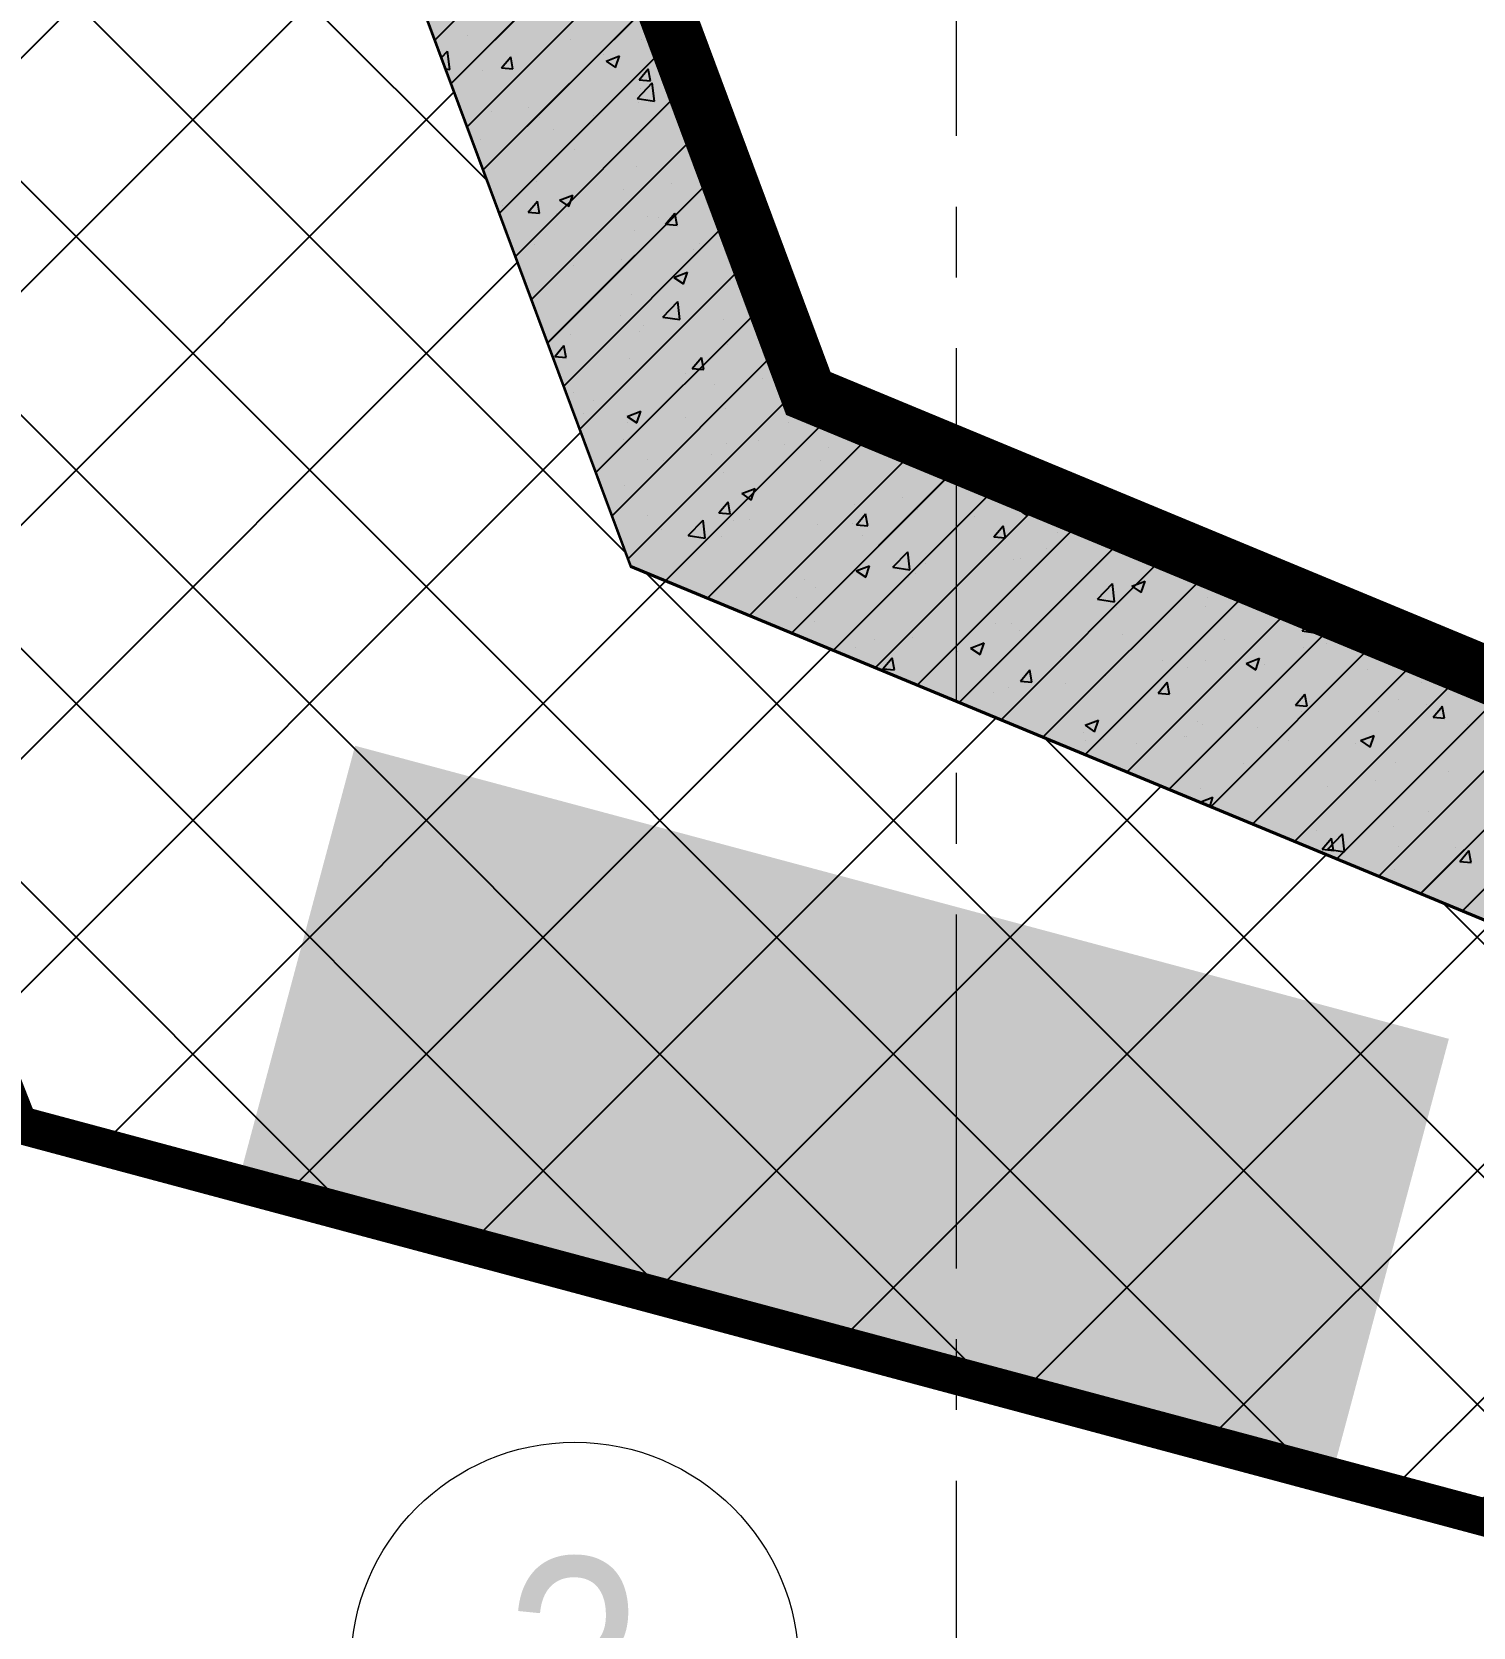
# Model space of a CAD drawing. Header units: millimetres. Extents: x -346728 to 1320345, y -537202 to -385966.
# Drawn here: x 372974 to 380611, y -506984 to -498533 of the extents above; entities that cross this region are included whole.
import ezdxf
from ezdxf.enums import TextEntityAlignment as Align
from ezdxf.xclip import XClip

# ---------------------------------------------------------------- set-up
doc = ezdxf.new("R2010")
doc.units = ezdxf.units.MM
doc.header["$LTSCALE"] = 100
doc.header["$XCLIPFRAME"] = 2
doc.set_wipeout_variables(frame=1)
for name, pattern in [('DASHED2', [0.375, 0.25, -0.125]), ('HIDDEN', [9.525, 6.35, -3.175]), ('X1326_GLB$0$CENTER', [2, 1.25, -0.25, 0.25, -0.25])]:
    doc.linetypes.add(name, pattern=pattern)
for name, color, linetype, lineweight in [('0 T KY HIEU', 7, 'Continuous', 9), ('0 T TEXT', 7, 'Continuous', 13), ('L.DUONG', 234, 'Continuous', 15), ('X1326_GLB$0$A-tim', 8, 'X1326_GLB$0$CENTER', 9)]:
    doc.layers.add(name, color=color, linetype=linetype, lineweight=lineweight)
for name, color, linetype in [('DM', 8, 'Continuous'), ('hach', 253, 'Continuous'), ('W2', 4, 'Continuous'), ('XR_1326_csPL$0$hach', 253, 'Continuous'), ('XR_1326_csPL$0$W2', 4, 'Continuous')]:
    doc.layers.add(name, color=color, linetype=linetype)
doc.styles.add('VNI-HELSE-CONDENSE', font='VHELVCN.TTF')
doc.linetypes.add('FENCELINE2', pattern='A,0.25,-0.1,[132,ltypeshp.shx,S=0.1,R=0,X=-0.1,Y=0],-0.1,1', length=1.45)

# ---------------------------------------------------------------- blocks, each defined once
blk = doc.blocks.new('LVL-KHUNGTEN')
blk.add_lwpolyline([(61072.9, 41092.8), (119123.5, 41092.8), (119123.5, 61.9), (61072.9, 61.9)], close=True)
blk = doc.blocks.new('mb duong hh')
at = {"layer": '0 T TEXT', "color": 8, "linetype": 'DASHED2', "ltscale": 300}
blk.add_lwpolyline([(75940.4, 34596), (80501.3, 41668.4), (80490.6, 88860.9), (75484.3, 93867.7), (-20031.1, 93859.7), (-33609.9, 75885.4), (-26182.1, 55954.7), (-6300, 2611.9), (0, 0)], close=True, dxfattribs=at)
blk = doc.blocks.new('T STT')
at = {"color": 7, "linetype": 'Continuous'}
blk.add_wipeout([(376643.7, 277984.1), (376755.9, 277976.2), (376878.7, 277948.8), (377024.5, 277887.7), (377155.7, 277798.8), (377265.6, 277687.4), (377334.3, 277588), (377397.7, 277451.4), (377432.6, 277317.1), (377443.7, 277184.1), (377432.5, 277050.8), (377404, 276935.1), (377364.8, 276837.6), (377294.2, 276718.4), (377202.6, 276611.8), (377121.8, 276542.7), (377010.9, 276473.4), (376887.8, 276422.3), (376741.1, 276390.1), (376643.7, 276384.1), (376531.6, 276392), (376392.4, 276424.6), (376244.6, 276490.8), (376127.4, 276573.1), (376049.1, 276649), (375987, 276727.3), (375927.4, 276827.9), (375875.7, 276960.2), (375852.6, 277065.4), (375843.7, 277184.1), (375850, 277284.4), (375876.6, 277411.2), (375908.4, 277499.2), (375963.6, 277605.5), (376039.8, 277708.9), (376130.3, 277797.7), (376215.5, 277859.9), (376312.8, 277912.5), (376425.6, 277953.8), (376556.9, 277979.4)], dxfattribs=at)
at = {"layer": '0 T KY HIEU', "color": 7}
blk.add_circle((376643.7, 277184.1), 800, dxfattribs=at)
at = {"layer": '0 T TEXT', "color": 7, "style": 'VNI-HELSE-CONDENSE'}
blk.add_attdef('0', text='', height=750, dxfattribs=at).set_placement((376643.7, 277184.1), align=Align.MIDDLE_CENTER)
blk = doc.blocks.new('MB HANG RAO TAM')
h = blk.add_hatch()
h.set_pattern_fill('ANSI37', color=8, scale=7000, style=0)
h.set_pattern_definition([(45, (527887.4, 631399.9), (-618.7184, 618.7184), []), (135, (527887.4, 631399.9), (-618.7184, -618.7184), [])])
h.paths.add_polyline_path([(89794.4, 74797.3), (94796.1, 69797.5), (94804.4, 22611.4), (90245.7, 15544.4), (52522.9, -1634.2), (34323.7, -9922), (14325.3, -19029.1), (8025.5, -16417.2), (-19266.6, 56832.4), (-5687.5, 74797.3), (41806.4, 74797.3), (65796.9, 74797.3)], flags=16)
h.paths.add_polyline_path([(-17292.9, 40146.4), (-15159.6, 40937.9), (-12777.2, 34516.3), (-15127.1, 33730), (-10493, 20001.4), (4783.5, -19372.9), (12547.7, -21453), (91489.9, 14752.5), (95487.5, 20873.6), (95619.7, 46027.1), (95769.8, 74597), (91824.5, 78101.1), (52350.1, 76925.8), (14008, 75822.4), (-9258.6, 75871.1), (-23843.7, 71026.8), (-24251.1, 60760)])
at = {"layer": '0 T KY HIEU'}
h = blk.add_hatch(color=256, dxfattribs=at)
h.set_gradient(color1=(153, 155, 55), tint=1, name='INVCYLINDER')
h.paths.add_polyline_path([(11740.5, -21236.7), (5944.9, -19684), (6565.9, -17365.8), (12361.6, -18918.4)])
at = {"layer": 'L.DUONG', "color": 94, "linetype": 'FENCELINE2', "ltscale": 25, "const_width": 200, "elevation": 7850}
blk.add_lwpolyline([(13898.1, 75822.4), (14369.2, 75823.9), (20809.2, 75968.2), (32496.9, 76334.6), (48850.1, 76821.5), (75776, 77623.3), (91824.5, 78101.1), (95769.8, 74597), (95712.3, 63657.2), (95684.4, 58344.2), (95610.3, 44234.7), (95552.7, 33268.3), (95487.5, 20873.6), (91489.9, 14752.5), (75805.5, 7559.1), (49624.1, -4448.6), (26631.5, -14994), (12547.7, -21453), (4783.5, -19372.9), (0, -7161.4), (-6626.1, 9890.5)], dxfattribs=at)
at = {"layer": 'XR_1326_csPL$0$W2', "color": 7, "ltscale": 0.5, "elevation": 0}
blk.add_lwpolyline([(8025.5, -16417.2), (14325.3, -19029.1), (90245.7, 15544.4), (94804.4, 22611.4), (94796.1, 69797.5), (89794.4, 74797.3), (-5687.5, 74797.3), (-19266.6, 56832.4)], close=True, dxfattribs=at)
ref = blk.add_blockref('T STT', (-551047.9, -433465.2, -2471.8), dxfattribs=dict(xscale=1.483571909629973, yscale=1.483571909629973, zscale=1.483571909629973))
ref.add_attrib('0', '3', dxfattribs={"layer": '0 T TEXT', "color": 7, "height": 1150, "style": 'VNI-HELSE-CONDENSE'}).set_placement((7730.1, -22242.6, -2471.8), align=Align.MIDDLE_CENTER)

msp = doc.modelspace()

# ---------------------------------------------------------------- hatches: boundary and pattern name
at = {"layer": 'hach'}
h = msp.add_hatch(dxfattribs=at)
h.set_pattern_fill('ANSI31', color=256, scale=70)
h.set_pattern_definition([(45, (342151.22, -508591.22), (-157.15448, 157.15448), [])])
h.paths.add_polyline_path([(362433.4, -410142.2), (348853.9, -428107.5), (376146.7, -501359), (382446.8, -503970.9), (458369.1, -469396.6), (462927.9, -462329.4), (462919.8, -415142.7), (457917.8, -410142.2)])
h.paths.add_polyline_path([(363030.6, -411342.2), (350208.3, -428305.7), (377088.8, -500450.6), (382424.3, -502662.6), (457551.5, -468450.4), (461727.8, -461976.1), (461719.7, -415639.4), (457420.9, -411342.2)], flags=16)
h = msp.add_hatch(dxfattribs=at)
h.set_pattern_fill('AR-CONC', color=256, scale=4)
h.set_pattern_definition([(50, (342151.2, -508591.2), (728.7387, -63.7563), [76.2, -838.2]), (355, (342151.2, -508591.2), (-140.9737, 764.2274), [60.96, -670.5623]), (100.45144, (342211.95, -508596.54), (587.765, 700.471), [64.76, -712.361]), (46.1842, (342151.2, -508388), (1084.316, -168.1693), [114.3, -1257.3]), (96.63556, (342241.6, -508402), (949.6165, 989.7045), [97.14, -1068.5424]), (351.18415, (342151.2, -508388), (949.6165, 989.7045), [91.44, -1005.839]), (21, (342252.8, -508438.8), (606.4576, -409.0608), [76.2, -838.2]), (326, (342252.8, -508438.8), (247.208, 736.752), [60.96, -670.56]), (71.45144, (342303.36, -508472.9), (853.6657, 327.691), [64.76, -712.3598]), (37.5, (342151.22, -508591.22), (12.3544, 338.22016), [0, -662.432, 0, -680.72, 0, -673.1]), (7.5, (342151.22, -508591.22), (267.27865, 400.7223), [0, -388.112, 0, -647.192, 0, -256.54]), (327.5, (341924.65, -508591.22), (542.3624, -22.91498), [0, -254, 0, -792.48, 0, -1051.56]), (317.5, (341823.05, -508591.2), (592.5167, 101.706), [0, -330.2, 0, -526.288, 0, -746.76])])
h.paths.add_polyline_path([(362433.4, -410142.2), (348853.9, -428107.5), (376146.7, -501359), (382446.8, -503970.9), (458369.1, -469396.6), (462927.9, -462329.4), (462919.8, -415142.7), (457917.8, -410142.2)])
h.paths.add_polyline_path([(363030.6, -411342.2), (350208.3, -428305.7), (377088.8, -500450.6), (382424.3, -502662.6), (457551.5, -468450.4), (461727.8, -461976.1), (461719.7, -415639.4), (457420.9, -411342.2)], flags=16)

# ---------------------------------------------------------------- linework, layer by layer
at = {"layer": 'W2', "ltscale": 0.5, "elevation": -1404.9}
for points in [[(362433.4, -410142.2), (348853.9, -428107.5), (376146.7, -501359), (382446.8, -503970.9), (458369.1, -469396.6), (462927.9, -462329.4), (462919.6, -415142.1), (457917.8, -410142.2)], [(363030.6, -411342.2), (350208.3, -428305.7), (377088.8, -500450.6), (382424.3, -502662.6), (457551.5, -468450.4), (461727.8, -461976.1), (461719.7, -415639.4), (457420.9, -411342.2)]]:
    msp.add_lwpolyline(points, close=True, dxfattribs=at)
at = {"layer": 'X1326_GLB$0$A-tim', "ltscale": 15}
msp.add_line((377871.3, -398208.6, -1404.9), (377871.3, -512162.7, -1404.9), dxfattribs=at)
at = {"layer": 'XR_1326_csPL$0$hach', "color": 250}
for p, q in [((375110.1, -498576.9, -1404.9), (376043.1, -497643.9, -1404.9)), ((375195.5, -498805.8, -1404.9), (376128.4, -497872.9, -1404.9)), ((375280.8, -499034.8, -1404.9), (376213.8, -498101.9, -1404.9)), ((375366.1, -499263.8, -1404.9), (376299.1, -498330.9, -1404.9)), ((375283.9, -498550.4, -1404.9), (375283.9, -498550.4, -1404.9)), ((375144.4, -498668.9, -1404.9), (375177.4, -498634.6, -1404.9)), ((375188.6, -498731.1, -1404.9), (375177.4, -498634.6, -1404.9)), ((375451.4, -499492.8, -1404.9), (376384.4, -498559.8, -1404.9)), ((375826.2, -498573.3, -1404.9), (375826.2, -498573.3, -1404.9)), ((376203.1, -498570.6, -1404.9), (376203.1, -498570.6, -1404.9)), ((376368.6, -498596.2, -1404.9), (376368.6, -498596.2, -1404.9)), ((375162.2, -498711.8, -1404.9), (375162.2, -498711.8, -1404.9)), ((375462.9, -498723.4, -1404.9), (375511.8, -498665, -1404.9)), ((375462.9, -498723.4, -1404.9), (375523.6, -498728.7, -1404.9)), ((375523.5, -498728.7, -1404.9), (375511.8, -498665.1, -1404.9)), ((375618.6, -498702.1, -1404.9), (375618.6, -498702.1, -1404.9)), ((375675.4, -498646.8, -1404.9), (375675.4, -498646.8, -1404.9)), ((376003.4, -498651.5, -1404.9), (376003.4, -498651.5, -1404.9)), ((376017.1, -498687.2, -1404.9), (376088.2, -498659.9, -1404.9)), ((376017.1, -498687.2, -1404.9), (376067.6, -498721.3, -1404.9)), ((376067.6, -498721.3, -1404.9), (376088.2, -498659.9, -1404.9)), ((375166.3, -498727.6, -1404.9), (375188.6, -498731.1, -1404.9)), ((375364.3, -498735.6, -1404.9), (375364.3, -498735.6, -1404.9)), ((375536.7, -499721.8, -1404.9), (376469.7, -498788.8, -1404.9)), ((376182.6, -498885.3, -1404.9), (376261.7, -498802.8, -1404.9)), ((376191.6, -498787.2, -1404.9), (376240.6, -498728.8, -1404.9)), ((376191.6, -498787.2, -1404.9), (376252.3, -498792.5, -1404.9)), ((376252.3, -498792.5, -1404.9), (376240.5, -498728.8, -1404.9)), ((376272.9, -498899.3, -1404.9), (376261.7, -498802.8, -1404.9)), ((376182.5, -498885.2, -1404.9), (376272.9, -498899.2, -1404.9)), ((376198, -498832.6, -1404.9), (376198, -498832.6, -1404.9)), ((375409.9, -498953.3, -1404.9), (375409.9, -498953.3, -1404.9)), ((375605.5, -498934.3, -1404.9), (375605.5, -498934.3, -1404.9)), ((375952.2, -498976.2, -1404.9), (375952.2, -498976.2, -1404.9)), ((376190.7, -498908.8, -1404.9), (376190.7, -498908.8, -1404.9)), ((376377.8, -498967.7, -1404.9), (376377.8, -498967.7, -1404.9)), ((375622.1, -499950.8, -1404.9), (376555, -499017.8, -1404.9)), ((375663, -498985, -1404.9), (375663, -498985, -1404.9)), ((375736.1, -499052.2, -1404.9), (375736.1, -499052.2, -1404.9)), ((376441.5, -499055.7, -1404.9), (376441.5, -499055.7, -1404.9)), ((376494.6, -498999.1, -1404.9), (376494.6, -498999.1, -1404.9)), ((375351.3, -499102.9, -1404.9), (375351.3, -499102.9, -1404.9)), ((375848.9, -499157.4, -1404.9), (375848.9, -499157.4, -1404.9)), ((375707.4, -500179.8, -1404.9), (376640.3, -499246.8, -1404.9)), ((376178.3, -499247, -1404.9), (376178.3, -499247, -1404.9)), ((375650.6, -499323.2, -1404.9), (375650.6, -499323.2, -1404.9)), ((375769.9, -499424, -1404.9), (375841, -499396.7, -1404.9)), ((375820.4, -499458.1, -1404.9), (375841, -499396.7, -1404.9)), ((376110.5, -499368.5, -1404.9), (376110.5, -499368.5, -1404.9)), ((376364.9, -499335, -1404.9), (376364.9, -499335, -1404.9)), ((375468.9, -499452.9, -1404.9), (375468.9, -499452.9, -1404.9)), ((375603.8, -499487.6, -1404.9), (375652.8, -499429.3, -1404.9)), ((375664.5, -499493, -1404.9), (375652.7, -499429.3, -1404.9)), ((375769.9, -499424, -1404.9), (375820.4, -499458.1, -1404.9)), ((375792.7, -500408.8, -1404.9), (376725.7, -499475.8, -1404.9)), ((375603.8, -499487.6, -1404.9), (375664.6, -499493, -1404.9)), ((375754.4, -499495.4, -1404.9), (375754.4, -499495.4, -1404.9)), ((376237, -499513, -1404.9), (376237, -499513, -1404.9)), ((376296.8, -499518.3, -1404.9), (376296.8, -499518.3, -1404.9)), ((376332.6, -499551.4, -1404.9), (376381.6, -499493, -1404.9)), ((376332.6, -499551.4, -1404.9), (376393.3, -499556.7, -1404.9)), ((376393.2, -499556.7, -1404.9), (376381.5, -499493, -1404.9)), ((376687.6, -499513.7, -1404.9), (376687.6, -499513.7, -1404.9)), ((375644.4, -499614.7, -1404.9), (375644.4, -499614.7, -1404.9)), ((375968.6, -499631.9, -1404.9), (375968.6, -499631.9, -1404.9)), ((376166, -499585.3, -1404.9), (376166, -499585.3, -1404.9)), ((375638.3, -499661.4, -1404.9), (375638.3, -499661.4, -1404.9)), ((375878, -500637.8, -1404.9), (376811, -499704.8, -1404.9)), ((376097.6, -499735.7, -1404.9), (376097.6, -499735.7, -1404.9)), ((376482.4, -499685, -1404.9), (376482.4, -499685, -1404.9)), ((376511, -499654.8, -1404.9), (376511, -499654.8, -1404.9)), ((375843.2, -499769.2, -1404.9), (375843.2, -499769.2, -1404.9)), ((376376.3, -499833, -1404.9), (376447.5, -499805.7, -1404.9)), ((376426.9, -499867.1, -1404.9), (376447.5, -499805.8, -1404.9)), ((376376.3, -499833.1, -1404.9), (376426.9, -499867.1, -1404.9)), ((376675.3, -499851.9, -1404.9), (376675.3, -499851.9, -1404.9)), ((375963.3, -500866.8, -1404.9), (376896.3, -499933.8, -1404.9)), ((376153.6, -499923.5, -1404.9), (376153.6, -499923.5, -1404.9)), ((376317.3, -500043.1, -1404.9), (376396.4, -499960.6, -1404.9)), ((376407.6, -500057.1, -1404.9), (376396.4, -499960.7, -1404.9)), ((376094.6, -500034.7, -1404.9), (376094.6, -500034.7, -1404.9)), ((376317.2, -500043.1, -1404.9), (376407.6, -500057.1, -1404.9)), ((376637, -500057.7, -1404.9), (376637, -500057.7, -1404.9)), ((376787.5, -500017.5, -1404.9), (376787.5, -500017.5, -1404.9)), ((376856.7, -500001.3, -1404.9), (376856.7, -500001.3, -1404.9)), ((375830.3, -500136.4, -1404.9), (375830.3, -500136.4, -1404.9)), ((376195, -500119.2, -1404.9), (376195, -500119.2, -1404.9)), ((376215.1, -500085.8, -1404.9), (376215.1, -500085.8, -1404.9)), ((375744.8, -500251.9, -1404.9), (375793.8, -500193.5, -1404.9)), ((375805.5, -500257.2, -1404.9), (375793.7, -500193.5, -1404.9)), ((376048.7, -501095.7, -1404.9), (376981.6, -500162.8, -1404.9)), ((376662.9, -500190.2, -1404.9), (376662.9, -500190.2, -1404.9)), ((376982.8, -500242.1, -1404.9), (377007.6, -500232.6, -1404.9)), ((376982.8, -500242.1, -1404.9), (377020.7, -500267.7, -1404.9)), ((375744.8, -500251.9, -1404.9), (375805.5, -500257.2, -1404.9)), ((376141.3, -500261.7, -1404.9), (376141.3, -500261.7, -1404.9)), ((376473.5, -500315.6, -1404.9), (376522.5, -500257.3, -1404.9)), ((376473.5, -500315.6, -1404.9), (376534.3, -500320.9, -1404.9)), ((376534.2, -500321, -1404.9), (376522.5, -500257.3, -1404.9)), ((376134, -501324.7, -1404.9), (377066.9, -500391.8, -1404.9)), ((376438.5, -500342.3, -1404.9), (376438.5, -500342.3, -1404.9)), ((376589.5, -500402, -1404.9), (376589.5, -500402, -1404.9)), ((376843.8, -500368.5, -1404.9), (376843.8, -500368.5, -1404.9)), ((375845.9, -500444, -1404.9), (375845.9, -500444, -1404.9)), ((375947.8, -500486.5, -1404.9), (375947.8, -500486.5, -1404.9)), ((375896.8, -500553.9, -1404.9), (375896.8, -500553.9, -1404.9)), ((376129.1, -500569.8, -1404.9), (376200.3, -500542.5, -1404.9)), ((376129.1, -500569.8, -1404.9), (376179.7, -500603.9, -1404.9)), ((376179.7, -500603.9, -1404.9), (376200.3, -500542.5, -1404.9)), ((376335.7, -501437.3, -1404.9), (377254, -500519, -1404.9)), ((376439.1, -500576.8, -1404.9), (376439.1, -500576.8, -1404.9)), ((376650.6, -500528.4, -1404.9), (376650.6, -500528.4, -1404.9)), ((376128.9, -500599.9, -1404.9), (376128.9, -500599.9, -1404.9)), ((376557.9, -501529.5, -1404.9), (377476.2, -500611.1, -1404.9)), ((376981.5, -500599.7, -1404.9), (376981.5, -500599.7, -1404.9)), ((377419, -500596.1, -1404.9), (377419, -500596.1, -1404.9)), ((376111, -500690.4, -1404.9), (376111, -500690.4, -1404.9)), ((376653.4, -500713.3, -1404.9), (376653.4, -500713.3, -1404.9)), ((376780.1, -501621.6, -1404.9), (377698.4, -500703.3, -1404.9)), ((376826.5, -500697.8, -1404.9), (376826.5, -500697.8, -1404.9)), ((376961.3, -500718.6, -1404.9), (376961.3, -500718.6, -1404.9)), ((377195.7, -500736.2, -1404.9), (377195.7, -500736.2, -1404.9)), ((377615.5, -500668.9, -1404.9), (377639.8, -500685.3, -1404.9)), ((377639.8, -500685.3, -1404.9), (377641.6, -500679.7, -1404.9)), ((377679.1, -500725.4, -1404.9), (377679.1, -500725.4, -1404.9)), ((376234, -500799.5, -1404.9), (376234, -500799.5, -1404.9)), ((376322.2, -500802.7, -1404.9), (376322.2, -500802.7, -1404.9)), ((376576.5, -500769.2, -1404.9), (376576.5, -500769.2, -1404.9)), ((377002.2, -501713.7, -1404.9), (377920.6, -500795.4, -1404.9)), ((377151.4, -500801.6, -1404.9), (377151.4, -500801.6, -1404.9)), ((377738.1, -500759.1, -1404.9), (377738.1, -500759.1, -1404.9)), ((376638.2, -500866.6, -1404.9), (376638.2, -500866.6, -1404.9)), ((377224.4, -501805.8, -1404.9), (378142.8, -500887.5, -1404.9)), ((376116.6, -500938.1, -1404.9), (376116.6, -500938.1, -1404.9)), ((376735.6, -500978.9, -1404.9), (376806.7, -500951.5, -1404.9)), ((376735.6, -500978.9, -1404.9), (376786.1, -501013, -1404.9)), ((376786.1, -501013, -1404.9), (376806.7, -500951.6, -1404.9)), ((377446.6, -501897.9, -1404.9), (378364.9, -500979.6, -1404.9)), ((377590, -501001.3, -1404.9), (377590, -501001.3, -1404.9)), ((377974.8, -500950.7, -1404.9), (377974.8, -500950.7, -1404.9)), ((378188.4, -500992.1, -1404.9), (378188.4, -500992.1, -1404.9)), ((376614.5, -501079.9, -1404.9), (376663.5, -501021.5, -1404.9)), ((376614.5, -501079.9, -1404.9), (376675.3, -501085.2, -1404.9)), ((376675.2, -501085.2, -1404.9), (376663.4, -501021.5, -1404.9)), ((377335.7, -501034.8, -1404.9), (377335.7, -501034.8, -1404.9)), ((377343.3, -501143.6, -1404.9), (377392.2, -501085.2, -1404.9)), ((377403.9, -501148.9, -1404.9), (377392.2, -501085.3, -1404.9)), ((377666.8, -501063.6, -1404.9), (377666.8, -501063.6, -1404.9)), ((377668.8, -501990, -1404.9), (378587.1, -501071.7, -1404.9)), ((378195.7, -501060.2, -1404.9), (378266.8, -501032.9, -1404.9)), ((378195.7, -501060.2, -1404.9), (378246.2, -501094.3, -1404.9)), ((378246.2, -501094.3, -1404.9), (378266.8, -501032.9, -1404.9)), ((376237, -501093.3, -1404.9), (376237, -501093.3, -1404.9)), ((376309.3, -501170, -1404.9), (376309.3, -501170, -1404.9)), ((376452, -501201, -1404.9), (376531.1, -501118.5, -1404.9)), ((376542.3, -501215, -1404.9), (376531.1, -501118.5, -1404.9)), ((376694, -501119.3, -1404.9), (376694, -501119.3, -1404.9)), ((376779.4, -501116.2, -1404.9), (376779.4, -501116.2, -1404.9)), ((377139.1, -501139.8, -1404.9), (377139.1, -501139.8, -1404.9)), ((377321.7, -501139.1, -1404.9), (377321.7, -501139.1, -1404.9)), ((377343.3, -501143.6, -1404.9), (377404, -501148.9, -1404.9)), ((377864.1, -501162, -1404.9), (377864.1, -501162, -1404.9)), ((377891, -502082.2, -1404.9), (378809.3, -501163.8, -1404.9)), ((377969.6, -501100.6, -1404.9), (377969.6, -501100.6, -1404.9)), ((378072, -501207.4, -1404.9), (378121, -501149, -1404.9)), ((378132.6, -501212.7, -1404.9), (378120.9, -501149, -1404.9)), ((376451.9, -501201, -1404.9), (376542.3, -501215, -1404.9)), ((376625.9, -501204.8, -1404.9), (376625.9, -501204.8, -1404.9)), ((377377.1, -501202.3, -1404.9), (377377.1, -501202.3, -1404.9)), ((378072, -501207.4, -1404.9), (378132.7, -501212.7, -1404.9)), ((378113.2, -502174.3, -1404.9), (379031.5, -501256, -1404.9)), ((378406.5, -501184.9, -1404.9), (378406.5, -501184.9, -1404.9)), ((378603.6, -501233.4, -1404.9), (378603.6, -501233.4, -1404.9)), ((378800.7, -501271.1, -1404.9), (378849.7, -501212.8, -1404.9)), ((378805.5, -501222, -1404.9), (378805.5, -501222, -1404.9)), ((378861.4, -501276.5, -1404.9), (378849.6, -501212.8, -1404.9)), ((376784.5, -501304, -1404.9), (376784.5, -501304, -1404.9)), ((377536.3, -501369.2, -1404.9), (377615.4, -501286.7, -1404.9)), ((377626.6, -501383.2, -1404.9), (377615.4, -501286.7, -1404.9)), ((378176.1, -501330.3, -1404.9), (378176.1, -501330.3, -1404.9)), ((378213, -501323.7, -1404.9), (378213, -501323.7, -1404.9)), ((378349.2, -501266.9, -1404.9), (378349.2, -501266.9, -1404.9)), ((378689.2, -501265.3, -1404.9), (378689.2, -501265.3, -1404.9)), ((378800.7, -501271.1, -1404.9), (378861.5, -501276.4, -1404.9)), ((377322.8, -501402.1, -1404.9), (377322.8, -501402.1, -1404.9)), ((377342, -501387.9, -1404.9), (377413.2, -501360.6, -1404.9)), ((377342, -501387.9, -1404.9), (377392.6, -501422, -1404.9)), ((377392.6, -501422, -1404.9), (377413.2, -501360.6, -1404.9)), ((377536.3, -501369.1, -1404.9), (377626.6, -501383.2, -1404.9)), ((377620.5, -501425.4, -1404.9), (377620.5, -501425.4, -1404.9)), ((377654.4, -501401.8, -1404.9), (377654.4, -501401.8, -1404.9)), ((377707.6, -501351.4, -1404.9), (377707.6, -501351.4, -1404.9)), ((378335.4, -502266.4, -1404.9), (379253.7, -501348.1, -1404.9)), ((377068.4, -501435.5, -1404.9), (377068.4, -501435.5, -1404.9)), ((377126.7, -501478, -1404.9), (377126.7, -501478, -1404.9)), ((378557.6, -502358.5, -1404.9), (379475.9, -501440.2, -1404.9)), ((378620.6, -501537.3, -1404.9), (378699.7, -501454.9, -1404.9)), ((378710.9, -501551.4, -1404.9), (378699.7, -501454.9, -1404.9)), ((378802.2, -501469.3, -1404.9), (378873.3, -501442, -1404.9)), ((378802.2, -501469.3, -1404.9), (378852.7, -501503.4, -1404.9)), ((378852.7, -501503.4, -1404.9), (378873.3, -501442, -1404.9)), ((379362.7, -501499, -1404.9), (379362.7, -501499, -1404.9)), ((376613.5, -501543.1, -1404.9), (376613.5, -501543.1, -1404.9)), ((377028, -501527.1, -1404.9), (377028, -501527.1, -1404.9)), ((378620.6, -501537.3, -1404.9), (378710.9, -501551.3, -1404.9)), ((378721.1, -501583.5, -1404.9), (378721.1, -501583.5, -1404.9)), ((378779.8, -502450.6, -1404.9), (379698.1, -501532.3, -1404.9)), ((379193.6, -501577.5, -1404.9), (379193.6, -501577.5, -1404.9)), ((379204.6, -501527.3, -1404.9), (379204.6, -501527.3, -1404.9)), ((377123.9, -501658.3, -1404.9), (377123.9, -501658.3, -1404.9)), ((377666.2, -501681.2, -1404.9), (377666.2, -501681.2, -1404.9)), ((378081.9, -501667.6, -1404.9), (378081.9, -501667.6, -1404.9)), ((378163.7, -501668.5, -1404.9), (378163.7, -501668.5, -1404.9)), ((378336.3, -501634.2, -1404.9), (378336.3, -501634.2, -1404.9)), ((378601, -501679.2, -1404.9), (378601, -501679.2, -1404.9)), ((378676.9, -501603.5, -1404.9), (378676.9, -501603.5, -1404.9)), ((379002, -502542.8, -1404.9), (379920.3, -501624.4, -1404.9)), ((379704.9, -501705.5, -1404.9), (379784, -501623, -1404.9)), ((379795.2, -501719.5, -1404.9), (379784, -501623, -1404.9)), ((377440.3, -501752.1, -1404.9), (377440.3, -501752.1, -1404.9)), ((377642, -501740.1, -1404.9), (377642, -501740.1, -1404.9)), ((378208.6, -501704.1, -1404.9), (378208.6, -501704.1, -1404.9)), ((378751, -501727, -1404.9), (378751, -501727, -1404.9)), ((379224.2, -502634.9, -1404.9), (380142.5, -501716.6, -1404.9)), ((379293.3, -501749.9, -1404.9), (379293.3, -501749.9, -1404.9)), ((379704.9, -501705.5, -1404.9), (379795.3, -501719.5, -1404.9)), ((377338.1, -501794.8, -1404.9), (377338.1, -501794.8, -1404.9)), ((377484.2, -501907.8, -1404.9), (377533.2, -501849.5, -1404.9)), ((377544.9, -501913.2, -1404.9), (377533.1, -501849.5, -1404.9)), ((377880.5, -501817.7, -1404.9), (377880.5, -501817.7, -1404.9)), ((377948.5, -501797, -1404.9), (378019.6, -501769.7, -1404.9)), ((377948.5, -501797, -1404.9), (377999, -501831.1, -1404.9)), ((377999, -501831.1, -1404.9), (378019.6, -501769.7, -1404.9)), ((378008.5, -501780.9, -1404.9), (378008.5, -501780.9, -1404.9)), ((378422.8, -501840.6, -1404.9), (378422.8, -501840.6, -1404.9)), ((379408.6, -501878.3, -1404.9), (379479.8, -501851, -1404.9)), ((379446.3, -502727, -1404.9), (380364.7, -501808.7, -1404.9)), ((379459.1, -501912.5, -1404.9), (379479.7, -501851.1, -1404.9)), ((379713.9, -501794, -1404.9), (379713.9, -501794, -1404.9)), ((379734.6, -501815.6, -1404.9), (379734.6, -501815.6, -1404.9)), ((379835.7, -501772.9, -1404.9), (379835.7, -501772.9, -1404.9)), ((377416, -501882.7, -1404.9), (377416, -501882.7, -1404.9)), ((377484.2, -501907.8, -1404.9), (377545, -501913.2, -1404.9)), ((378213, -501971.6, -1404.9), (378262, -501913.2, -1404.9)), ((378273.6, -501976.9, -1404.9), (378261.9, -501913.2, -1404.9)), ((378965.2, -501863.5, -1404.9), (378965.2, -501863.5, -1404.9)), ((379095.4, -501899.8, -1404.9), (379095.4, -501899.8, -1404.9)), ((379192.2, -501865.5, -1404.9), (379192.2, -501865.5, -1404.9)), ((379349.8, -501866.3, -1404.9), (379349.8, -501866.3, -1404.9)), ((379408.6, -501878.4, -1404.9), (379459.1, -501912.5, -1404.9)), ((379507.5, -501886.4, -1404.9), (379507.5, -501886.4, -1404.9)), ((379668.5, -502819.1, -1404.9), (380586.9, -501900.8, -1404.9)), ((380049.9, -501909.3, -1404.9), (380049.9, -501909.3, -1404.9)), ((380592.3, -501932.2, -1404.9), (380592.3, -501932.2, -1404.9)), ((378151.3, -502006.7, -1404.9), (378151.3, -502006.7, -1404.9)), ((378213, -501971.6, -1404.9), (378273.7, -501976.9, -1404.9)), ((378453.8, -501984.2, -1404.9), (378453.8, -501984.2, -1404.9)), ((378664.5, -501941.7, -1404.9), (378664.5, -501941.7, -1404.9)), ((378941.7, -502035.4, -1404.9), (378990.7, -501977, -1404.9)), ((379002.4, -502040.7, -1404.9), (378990.6, -501977, -1404.9)), ((379890.7, -502911.2, -1404.9), (380809, -501992.9, -1404.9)), ((380336.6, -501980.3, -1404.9), (380336.6, -501980.3, -1404.9)), ((378069, -502034.9, -1404.9), (378069, -502034.9, -1404.9)), ((378941.7, -502035.4, -1404.9), (379002.4, -502040.7, -1404.9)), ((379670.5, -502099.1, -1404.9), (379719.4, -502040.7, -1404.9)), ((379670.5, -502099.1, -1404.9), (379731.2, -502104.4, -1404.9)), ((379731.1, -502104.4, -1404.9), (379719.3, -502040.8, -1404.9)), ((379744.1, -502082, -1404.9), (379744.1, -502082, -1404.9)), ((380112.9, -503003.4, -1404.9), (381031.2, -502085, -1404.9)), ((380214.7, -502067.2, -1404.9), (380214.7, -502067.2, -1404.9)), ((380363.3, -502098.4, -1404.9), (380363.3, -502098.4, -1404.9)), ((380399.2, -502162.9, -1404.9), (380448.2, -502104.5, -1404.9)), ((380459.8, -502168.2, -1404.9), (380448.1, -502104.5, -1404.9)), ((378555, -502206, -1404.9), (378626.1, -502178.7, -1404.9)), ((378605.5, -502240.1, -1404.9), (378626.1, -502178.7, -1404.9)), ((379151.6, -502183.7, -1404.9), (379151.6, -502183.7, -1404.9)), ((379701.5, -502132.2, -1404.9), (379701.5, -502132.2, -1404.9)), ((380109, -502131.9, -1404.9), (380109, -502131.9, -1404.9)), ((380335.1, -503095.5, -1404.9), (381253.4, -502177.2, -1404.9)), ((380399.2, -502162.9, -1404.9), (380459.9, -502168.2, -1404.9)), ((378548.8, -502243.5, -1404.9), (378548.8, -502243.5, -1404.9)), ((378554.9, -502206.1, -1404.9), (378605.5, -502240.1, -1404.9)), ((379082.5, -502267, -1404.9), (379082.5, -502267, -1404.9)), ((379091.2, -502266.4, -1404.9), (379091.2, -502266.4, -1404.9)), ((379179.9, -502203.7, -1404.9), (379179.9, -502203.7, -1404.9)), ((379467.3, -502216.3, -1404.9), (379467.3, -502216.3, -1404.9)), ((380015.1, -502287.4, -1404.9), (380086.2, -502260.1, -1404.9)), ((380065.6, -502321.5, -1404.9), (380086.2, -502260.1, -1404.9)), ((380557.3, -503187.6, -1404.9), (381475.6, -502269.3, -1404.9)), ((380580.1, -502203.4, -1404.9), (380580.1, -502203.4, -1404.9)), ((378559.1, -502285.5, -1404.9), (378559.1, -502285.5, -1404.9)), ((378652.2, -502279.9, -1404.9), (378652.2, -502279.9, -1404.9)), ((378828.2, -502300.5, -1404.9), (378828.2, -502300.5, -1404.9)), ((379633.6, -502289.3, -1404.9), (379633.6, -502289.3, -1404.9)), ((379987.6, -502305.1, -1404.9), (379987.6, -502305.1, -1404.9)), ((380015.1, -502287.4, -1404.9), (380065.6, -502321.5, -1404.9)), ((380175.9, -502312.2, -1404.9), (380175.9, -502312.2, -1404.9)), ((379395.1, -502406.8, -1404.9), (379395.1, -502406.8, -1404.9)), ((380202.4, -502405.4, -1404.9), (380202.4, -502405.4, -1404.9)), ((379689.2, -502470.4, -1404.9), (379689.2, -502470.4, -1404.9)), ((380096, -502499.1, -1404.9), (380096, -502499.1, -1404.9)), ((380480.8, -502448.4, -1404.9), (380480.8, -502448.4, -1404.9)), ((379167.5, -502542, -1404.9), (379167.5, -502542, -1404.9)), ((379169.2, -502612.1, -1404.9), (379232.6, -502587.8, -1404.9)), ((379217.7, -502632.2, -1404.9), (379232.5, -502587.8, -1404.9)), ((379841.7, -502532.6, -1404.9), (379841.7, -502532.6, -1404.9)), ((379200, -502617.1, -1404.9), (379200, -502617.1, -1404.9)), ((380375.6, -502660.7, -1404.9), (380375.6, -502660.7, -1404.9)), ((379783.1, -502762.4, -1404.9), (379783.1, -502762.4, -1404.9)), ((379839.6, -502863.4, -1404.9), (379918.7, -502780.9, -1404.9)), ((379929.9, -502877.4, -1404.9), (379918.7, -502780.9, -1404.9)), ((380190, -502743.6, -1404.9), (380190, -502743.6, -1404.9)), ((379676.8, -502808.6, -1404.9), (379676.8, -502808.6, -1404.9)), ((379811.4, -502863.3, -1404.9), (379860.4, -502805, -1404.9)), ((379811.4, -502863.3, -1404.9), (379872.2, -502868.7, -1404.9)), ((379839.6, -502863.3, -1404.9), (379930, -502877.4, -1404.9)), ((379872.1, -502868.7, -1404.9), (379860.3, -502805, -1404.9)), ((379978.1, -502831.4, -1404.9), (379978.1, -502831.4, -1404.9)), ((380213.5, -502849.2, -1404.9), (380213.5, -502849.2, -1404.9)), ((380520.4, -502854.3, -1404.9), (380520.4, -502854.3, -1404.9)), ((380540.2, -502927.1, -1404.9), (380589.1, -502868.7, -1404.9)), ((380540.2, -502927.1, -1404.9), (380600.9, -502932.4, -1404.9)), ((380600.8, -502932.4, -1404.9), (380589, -502868.7, -1404.9)), ((380192.3, -502967.9, -1404.9), (380192.3, -502967.9, -1404.9)), ((380587.9, -503165.4, -1404.9), (380587.9, -503165.4, -1404.9))]:
    msp.add_line(p, q, dxfattribs=at)
at = {"layer": 'XR_1326_csPL$0$W2', "color": 7, "ltscale": 0.5}
for p, q in [((348853.9, -428107.5, -1404.9), (376146.7, -501359, -1404.9)), ((350208.3, -428305.7, -1404.9), (377088.8, -500450.6, -1404.9)), ((377088.8, -500450.6, -1404.9), (382424.3, -502662.6, -1404.9)), ((376146.7, -501359, -1404.9), (382446.8, -503970.9, -1404.9))]:
    msp.add_line(p, q, dxfattribs=at)

# ---------------------------------------------------------------- block references
at = {"extrusion": (0.00597, -2.28885e-18, 0.999982), "xscale": 3.385207865094198, "yscale": 3.385207865094198, "zscale": 3.385207865094198}
msp.add_blockref('LVL-KHUNGTEN', (112985.2, -525073.6, 1027.7), dxfattribs=at)
ref = msp.add_blockref('mb duong hh', (382446.7, -503978, 0))
XClip(ref).set_block_clipping_path([(-58962.6888090824, -15358.4345334051), (108047.3313388755, 114603.0144500207)])

# ---------------------------------------------------------------- next in the draw order: block references
msp.add_blockref('MB HANG RAO TAM', (368121.2, -484948.9, 0))

# ---------------------------------------------------------------- next in the draw order: linework, layer by layer
at = {"layer": 'DM', "color": 7, "linetype": 'HIDDEN', "const_width": 300, "elevation": -1404.9}
msp.add_lwpolyline([(357840.8, -448789.1), (404143.7, -448789.1), (404143.7, -478739.5), (402705, -478738.6), (402696.6, -493428.3), (382424, -502660.2), (377088.5, -500448.2)], close=True, dxfattribs=at)

doc.saveas('drawing.dxf')
